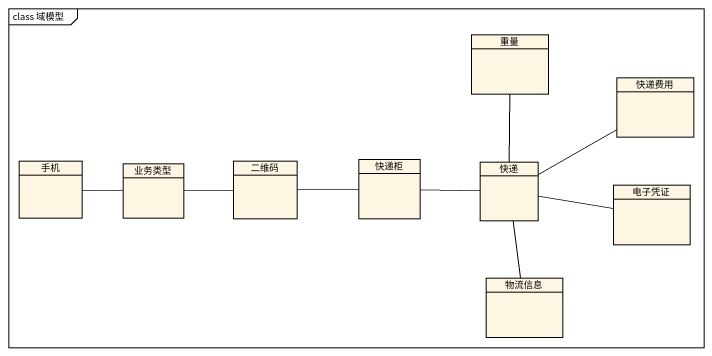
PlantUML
@startuml
mainframe class 域模型
hide circle
hide empty members
class 重量
class 快递费用
class 手机
class 业务类型
class 二维码
class 快递柜
class 快递
class 电子凭证
class 物流信息
重量 -- 快递
快递费用 -left- 快递
手机 -right- 业务类型
业务类型 -right- 二维码
二维码 -right- 快递柜
快递柜 -right- 快递
电子凭证 -left- 快递
物流信息 -up- 快递
@enduml
